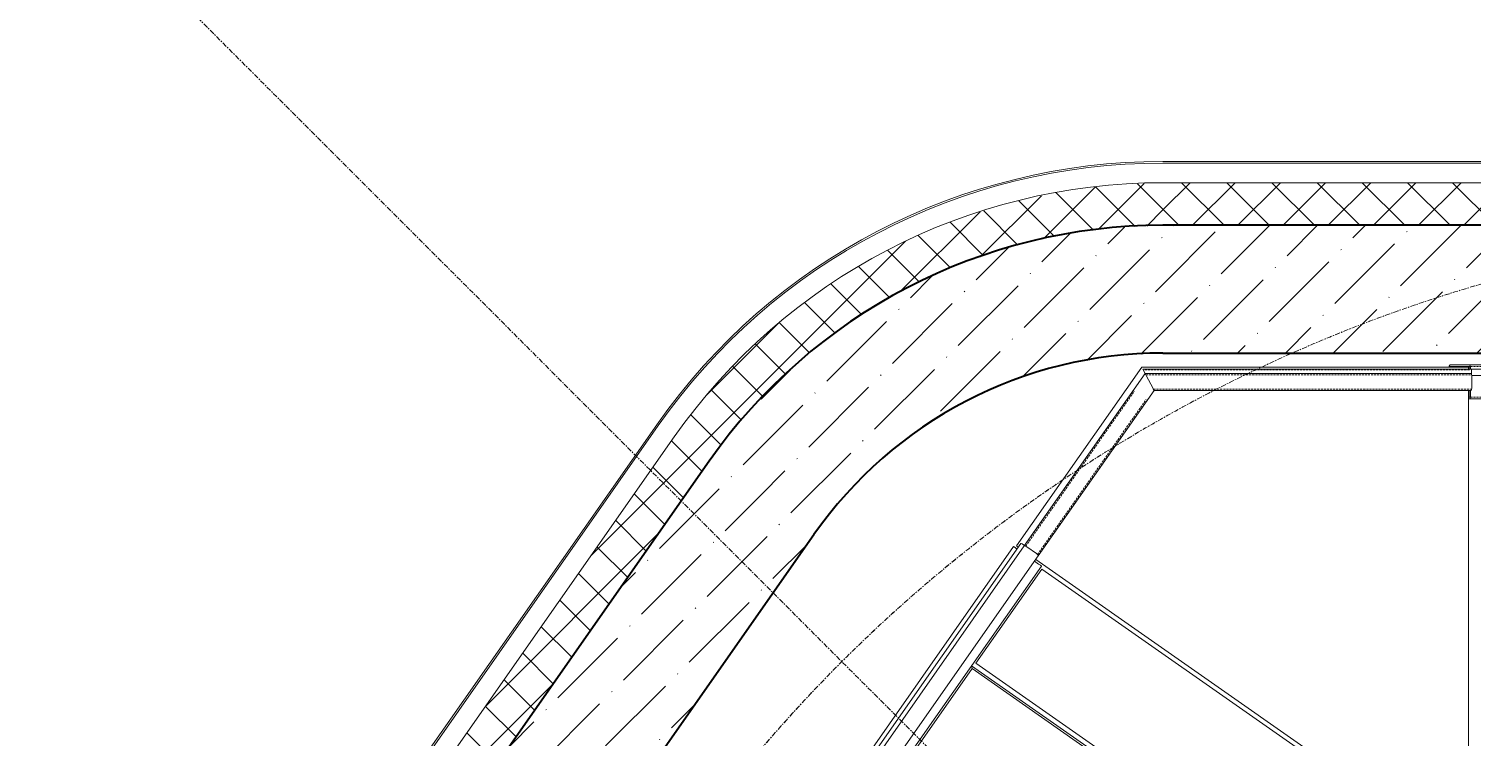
# Model space of a CAD drawing. Header units: millimetres. Extents: x 223 to 163467, y -12002 to 99672.
# Drawn here: x 103547 to 106935, y 21629 to 23293 of the extents above; entities that cross this region are included whole.
import ezdxf

# ---------------------------------------------------------------- set-up
doc = ezdxf.new("R2010")
doc.units = ezdxf.units.MM
doc.linetypes.add('ADSK_Линия сетки', pattern=[21, 12, -3, 3, -3])
doc.linetypes.add('Скрытая', pattern=[7.14375, 4.7625, -2.38125])
for name, color, linetype, lineweight in [('A-AREA', 7, 'Continuous', 9), ('A-WALL', 7, 'Continuous', 9), ('A-WALL-PATT', 7, 'Continuous', 18), ('I-WALL', 7, 'Continuous', 9), ('S-BEAM', 7, 'Continuous', 9), ('S-FSTN', 7, 'Continuous', 9), ('S-GRID', 7, 'Continuous', 9)]:
    doc.layers.add(name, color=color, linetype=linetype, lineweight=lineweight)
pattern_1 = [(45, (0, 0), (42.0948, 154.348), [198.438, -39.688, 1.676, -38.011])]
pattern_2 = [(45, (107111.43, 19209.21), (-53.033, 53.033), []), (135, (107111.43, 19209.21), (-53.033, -53.033), [])]

# ---------------------------------------------------------------- blocks, each defined once
blk = doc.blocks.new('Гнутый прямоугольный профиль _Трубы 30245-94_ Балки - гнутый прямоуг_ проф_ 160x80x4-2177371-2 этаж')
at = {"layer": 'S-BEAM', "linetype": 'Скрытая', "lineweight": 20}
for p, q in [((-180.2, 3290.4), (1685, 3290.4)), ((-180.2, 3218.4), (1685, 3218.4))]:
    blk.add_line(p, q, dxfattribs=at)
blk = doc.blocks.new('ARM_ПВЛ - ПВ506-2189781-2 этаж')
at = {"layer": 'S-FSTN', "lineweight": 20}
for p, q in [((135, 415), (-135, 415)), ((-135, 415), (-135, -415)), ((135, -415), (135, 415)), ((-135, -415), (135, -415))]:
    blk.add_line(p, q, dxfattribs=at)
blk = doc.blocks.new('ПВЛ_2 - ПВ506-2198563-2 этаж')
at = {"layer": 'S-FSTN', "lineweight": 20}
for p, q in [((5, 0), (0, 0)), ((0, 0), (0, -766.4)), ((935, 0), (55, 0)), ((990, 0), (985, 0)), ((990, -246.9), (990, 0)), ((985.1, -253.9), (990, -246.9)), ((451.7, -1015.6), (956.5, -294.8)), ((0, -766.4), (420.2, -1060.7)), ((420.2, -1060.7), (423.1, -1056.6))]:
    blk.add_line(p, q, dxfattribs=at)
blk = doc.blocks.new('Гнутый прямоугольный профиль _Трубы 8645-68_ Балки - гнутый прямоуг_ проф_ 40x20x3-2335668-2 этаж')
at = {"layer": 'S-BEAM', "linetype": 'Скрытая', "lineweight": 20}
for p, q in [((367.8, 17), (-379.8, 17)), ((385.5, -17), (-379.8, -17))]:
    blk.add_line(p, q, dxfattribs=at)
blk = doc.blocks.new('Гнутый квадратный профиль _ТУ BE8639-82_ Балки - гнутый квадрат_ проф_ 15x1_5-2335670-2 этаж')
at = {"layer": 'S-BEAM', "linetype": 'Скрытая', "lineweight": 20}
blk.add_line((382, -6), (-382, -6), dxfattribs=at)
blk = doc.blocks.new('Гнутый прямоугольный профиль _Трубы 8645-68_ Балки - гнутый прямоуг_ проф_ 40x20x3-2335669-2 этаж')
at = {"layer": 'S-BEAM', "linetype": 'Скрытая', "lineweight": 20}
for p, q in [((239.6, 17), (-204.1, 17)), ((239.6, -17), (-204.1, -17))]:
    blk.add_line(p, q, dxfattribs=at)
blk = doc.blocks.new('КДП Вышка - КР_rvt-1-2 этаж')
at = {"layer": 'A-WALL-PATT', "lineweight": 20}
h = blk.add_hatch(dxfattribs=at)
h.set_pattern_fill('FP_1', color=256, style=0, pattern_type=2)
h.set_pattern_definition(pattern_1)
h.paths.add_polyline_path([(-1721.5, 2896), (-1655.8, 2979.9), (-1581.5, 3056.4), (-1499.5, 3124.5), (-1410.7, 3183.5), (-1316.2, 3232.8), (-1216.9, 3271.6), (-1114.1, 3299.7), (-1008.8, 3316.7), (-902.4, 3322.4), (-902.4, 3622.4), (-1027, 3616.4), (-1150.4, 3598.5), (-1271.6, 3568.9), (-1389.4, 3527.7), (-1502.6, 3475.5), (-1610.4, 3412.7), (-1711.6, 3339.8), (-1805.4, 3257.5), (-1890.9, 3166.7), (-1967.3, 3068), (-1789.7, 2943.7)], flags=0)
h = blk.add_hatch(dxfattribs=at)
h.set_pattern_fill('FP_1', color=256, style=0, pattern_type=2)
h.set_pattern_definition(pattern_1)
h.paths.add_polyline_path([(1849.7, 3322.4), (2541.4, 3322.4), (2541.4, 3622.4), (1569.5, 3622.4), (1569.5, 3322.4), (1763.1, 3322.4)], flags=0)
h.paths.add_polyline_path([(69.5, 3322.4), (69.5, 3622.4), (-902.4, 3622.4), (-902.4, 3322.4), (30, 3322.4)], flags=0)
h = blk.add_hatch(dxfattribs=at)
h.set_pattern_fill('FP_1', color=256, style=0, pattern_type=2)
h.set_pattern_definition(pattern_1)
h.paths.add_polyline_path([(-2763.5, 1407.9), (-1721.5, 2896), (-1967.3, 3068), (-3009.2, 1580), (-2829.5, 1454.1)], flags=0)
at = {"layer": 'I-WALL', "lineweight": 40}
for p, q in [((69.5, 3622.4), (-902.4, 3622.4)), ((-902.4, 3322.4), (69.5, 3322.4)), ((-1967.3, 3068), (-3009.2, 1580)), ((-2763.5, 1407.9), (-1721.5, 2896))]:
    blk.add_line(p, q, dxfattribs=at)
for radius in [1300, 1000]:
    blk.add_arc((-902.4, 2322.4), radius, 90, 145, dxfattribs=at)
at = {"layer": 'S-BEAM', "lineweight": 20}
for p, q in [((-228.1, 3294.4), (-182.7, 3294.4)), ((-182.7, 3290.4), (-228.1, 3290.4)), ((1697, 3294.4), (-182.7, 3294.4)), ((-181.5, 3284.4), (-181.5, 3286.4)), ((-180.2, 3286.4), (-180.2, 3284.4)), ((-943.8, 3274.4), (-1227.5, 2869.2)), ((-178.8, 3284.4), (-949.1, 3284.4)), ((-947.5, 3281.4), (-943.8, 3274.4)), ((-178.9, 3274.4), (-943.8, 3274.4)), ((-940.7, 3268.4), (-926.1, 3240.4)), ((-926.1, 3240.4), (-940.7, 3268.4)), ((1683.1, 3284.4), (-178.8, 3284.4)), ((-177.8, 3281.4), (-177.8, 3272.9)), ((-177.8, 3272.9), (-177.8, 3281.4)), ((-177.2, 3269.4), (808.5, 3269.4)), ((-177.1, 3240.4), (-177.1, 3268.4)), ((-1194.8, 2846.2), (-923, 3234.4)), ((-923, 3234.4), (-178.9, 3234.4)), ((-181.5, 3222.4), (-181.5, 3234.4)), ((-180.2, 3234.4), (-180.2, 3222.4)), ((-185.2, 3218.4), (-182.7, 3218.4)), ((-182.7, 3214.4), (-185.2, 3214.4)), ((-182.7, 3214.4), (1697, 3214.4)), ((-1252.8, 2867.9), (-2399.7, 1230.1)), ((-1235.6, 2875.1), (-2382.5, 1237.2)), ((-1227.5, 2869.2), (-2374.4, 1231.4)), ((-2341.6, 1208.4), (-1194.8, 2846.2)), ((-1244.7, 2862.2), (-1246.3, 2863.3)), ((-1226.9, 2870.1), (-1232.6, 2874.1)), ((-1198.6, 2851.2), (-1221.5, 2867.3)), ((-1221.5, 2867.3), (-1198.6, 2851.2)), ((-2334.1, 1184.2), (-1187.3, 2822)), ((-1193.9, 2826.6), (-1203.7, 2833.5)), ((-663.1, 2106.3), (-1351.1, 2588.1)), ((-1351.1, 2588.1), (-1349.9, 2581.1))]:
    blk.add_line(p, q, dxfattribs=at)
at = {"layer": 'S-BEAM', "lineweight": 20, "flags": 128}
for points in [[(-230.4, 3289.8), (-230.1, 3291.3), (-229.7, 3292.6), (-229.2, 3293.6), (-228.7, 3294.2), (-228.1, 3294.4)], [(-228.1, 3290.4), (-228.4, 3290.3), (-228.7, 3290), (-228.9, 3289.5)], [(-182.7, 3294.4), (-182.2, 3294.2), (-181.6, 3293.6), (-181.2, 3292.6), (-180.8, 3291.3), (-180.5, 3289.8), (-180.3, 3288.1), (-180.2, 3286.4)], [(-181.5, 3286.4), (-181.5, 3287.2), (-181.6, 3288.1), (-181.7, 3288.8), (-181.9, 3289.5), (-182.2, 3290), (-182.5, 3290.3), (-182.7, 3290.4)], [(-949.1, 3284.4), (-948.6, 3283.5), (-947.5, 3281.4)], [(-943.8, 3274.4), (-942.9, 3272.6), (-940.7, 3268.4)], [(-940.7, 3268.4), (-942.9, 3272.6), (-943.8, 3274.4)], [(-177.1, 3268.4), (-177.6, 3272.6), (-178.9, 3274.4)], [(-178.8, 3284.4), (-178.1, 3283.5), (-177.8, 3281.4)], [(-177.8, 3281.4), (-178.1, 3283.5), (-178.8, 3284.4)], [(-926.1, 3240.4), (-923.9, 3236.1), (-923, 3234.4)], [(-923, 3234.4), (-923.9, 3236.1), (-926.1, 3240.4)], [(-180.2, 3222.4), (-180.3, 3220.6), (-180.5, 3218.9), (-180.8, 3217.4), (-181.2, 3216.1), (-181.6, 3215.1), (-182.2, 3214.6), (-182.7, 3214.4)], [(-182.7, 3218.4), (-182.5, 3218.5), (-182.2, 3218.8), (-181.9, 3219.2), (-181.7, 3219.9), (-181.6, 3220.6), (-181.5, 3221.5), (-181.5, 3222.4)], [(-178.9, 3234.4), (-177.6, 3236.1), (-177.1, 3240.4)], [(-1246.3, 2863.3), (-1247.7, 2864.4), (-1249.1, 2865.3), (-1250.4, 2866.2), (-1251.4, 2866.9), (-1252.2, 2867.5), (-1252.7, 2867.8), (-1252.8, 2867.9)], [(-1232.6, 2874.1), (-1234.5, 2875.1), (-1235.6, 2875.1)], [(-1221.5, 2867.3), (-1225.3, 2869.3), (-1227.5, 2869.2)], [(-1227.5, 2869.2), (-1225.3, 2869.3), (-1221.5, 2867.3)], [(-1194.8, 2846.2), (-1195.5, 2848.4), (-1198.6, 2851.2)], [(-1198.6, 2851.2), (-1195.5, 2848.4), (-1194.8, 2846.2)], [(-1187.3, 2822), (-1187.5, 2822.2), (-1188, 2822.5), (-1188.7, 2823), (-1189.8, 2823.8), (-1191, 2824.6), (-1192.4, 2825.6), (-1193.9, 2826.6)]]:
    blk.add_lwpolyline(points, dxfattribs=at)
at = {"lineweight": 20}
for name, p, rotation in [('ПВЛ_2 - ПВ506-2198563-2 этаж', (-185.2, 3289.4), 269.9999999999995), ('Гнутый квадратный профиль _ТУ BE8639-82_ Балки - гнутый квадрат_ проф_ 15x1_5-2335670-2 этаж', (-562.7, 3276.9), 180), ('Гнутый прямоугольный профиль _Трубы 8645-68_ Балки - гнутый прямоуг_ проф_ 40x20x3-2335668-2 этаж', (-556.8, 3254.4), 180), ('Гнутый прямоугольный профиль _Трубы 8645-68_ Балки - гнутый прямоуг_ проф_ 40x20x3-2335669-2 этаж', (-1072.7, 3055.5), 235.0000000000004), ('ARM_ПВЛ - ПВ506-2189781-2 этаж', (-923.6, 2466.5), 54.99999999999812), ('ARM_ПВЛ - ПВ506-2189781-2 этаж', (-1087.4, 2232.5), 54.99999999999812)]:
    blk.add_blockref(name, p, dxfattribs=dict(at, rotation=rotation))
blk.add_blockref('Гнутый прямоугольный профиль _Трубы 30245-94_ Балки - гнутый прямоуг_ проф_ 160x80x4-2177371-2 этаж', (0, 0), dxfattribs=at)
blk = doc.blocks.new('оси')
at = {"layer": 'S-GRID', "linetype": 'ADSK_Линия сетки'}
blk.add_line((86612.7, 19097.7), (80374.1, 25336.2), dxfattribs=at)
for radius, start, end in [(6000, 192.09621, 182.95219), (3500, 177.3315, 161.4375)]:
    blk.add_arc((86612.7, 19097.7), radius, start, end, dxfattribs=at)

msp = doc.modelspace()

# ---------------------------------------------------------------- hatches: boundary and pattern name
at = {"layer": 'A-WALL-PATT', "lineweight": 15}
h = msp.add_hatch(dxfattribs=at)
h.set_pattern_fill('FP_14', color=256, style=0, pattern_type=2)
h.set_pattern_definition(pattern_2)
h.paths.add_polyline_path([(105144.2, 22277.2), (105220.5, 22375.9), (105306, 22466.7), (105399.8, 22549), (105501, 22621.9), (105608.8, 22684.7), (105722.1, 22736.9), (105839.8, 22778.1), (105961, 22807.7), (106084.5, 22825.6), (106209.1, 22831.6), (106209.1, 22931.6), (106087, 22926.3), (105966, 22910.3), (105846.7, 22883.9), (105730.2, 22847.2), (105617.4, 22800.4), (105509.1, 22744), (105406.1, 22678.4), (105309.2, 22604.1), (105219.1, 22521.5), (105136.6, 22431.5), (105062.2, 22334.6)], flags=0)
h = msp.add_hatch(dxfattribs=at)
h.set_pattern_fill('FP_14', color=256, style=0, pattern_type=2)
h.set_pattern_definition(pattern_2)
h.paths.add_polyline_path([(109481.1, 22831.6), (109652.8, 22831.6), (109652.8, 22931.6), (108680.9, 22931.6), (108680.9, 22831.6), (109134.5, 22831.6)], flags=0)
h.paths.add_polyline_path([(106361.6, 22831.6), (107180.9, 22831.6), (107180.9, 22931.6), (106209.1, 22931.6), (106209.1, 22831.6)], flags=0)
h = msp.add_hatch(dxfattribs=at)
h.set_pattern_fill('FP_14', color=256, style=0, pattern_type=2)
h.set_pattern_definition(pattern_2)
h.paths.add_polyline_path([(104102.2, 20789.2), (105144.2, 22277.2), (105062.2, 22334.6), (104020.3, 20846.5)], flags=0)

# ---------------------------------------------------------------- linework, layer by layer
at = {"layer": 'A-AREA', "lineweight": 15}
for start, end in [(90, 96.5178), (98.6579, 103.0438), (105.5842, 109.582), (112.2631, 116.1407), (118.8593, 122.7369), (125.418, 129.4158), (131.9562, 136.3421), (138.4822, 145)]:
    msp.add_arc((106209.1, 21531.6), 1000, start, end, dxfattribs=at)
at = {"layer": 'A-WALL', "lineweight": 15}
for p, q in [((107180.9, 22977.6), (106209.1, 22977.6)), ((107180.9, 22931.6), (106209.1, 22931.6)), ((105024.6, 22361), (103982.6, 20872.9)), ((105062.2, 22334.6), (104020.3, 20846.5))]:
    msp.add_line(p, q, dxfattribs=at)
for radius in [1446, 1400]:
    msp.add_arc((106209.1, 21531.6), radius, 90, 145, dxfattribs=at)
at = {"layer": 'I-WALL', "lineweight": 15}
for p, q in [((107180.9, 22981.6), (106209.1, 22981.6)), ((106209.1, 22831.6), (107180.9, 22831.6)), ((105021.3, 22363.3), (103979.3, 20875.2)), ((104102.2, 20789.2), (105144.2, 22277.2))]:
    msp.add_line(p, q, dxfattribs=at)
for radius in [1450, 1300]:
    msp.add_arc((106209.1, 21531.6), radius, 90, 145, dxfattribs=at)
at = {"layer": 'S-GRID', "linetype": 'ADSK_Линия сетки', "lineweight": 15}
msp.add_arc((107930.9, 19331.6), 3500, 177.3315, 161.4375, dxfattribs=at)

# ---------------------------------------------------------------- block references
at = {"lineweight": 15}
msp.add_blockref('КДП Вышка - КР_rvt-1-2 этаж', (107111.4, 19209.2), dxfattribs=at)

# ---------------------------------------------------------------- next in the draw order: block references
msp.add_blockref('оси', (21318.3, 233.9), dxfattribs=at)

doc.saveas('drawing.dxf')
